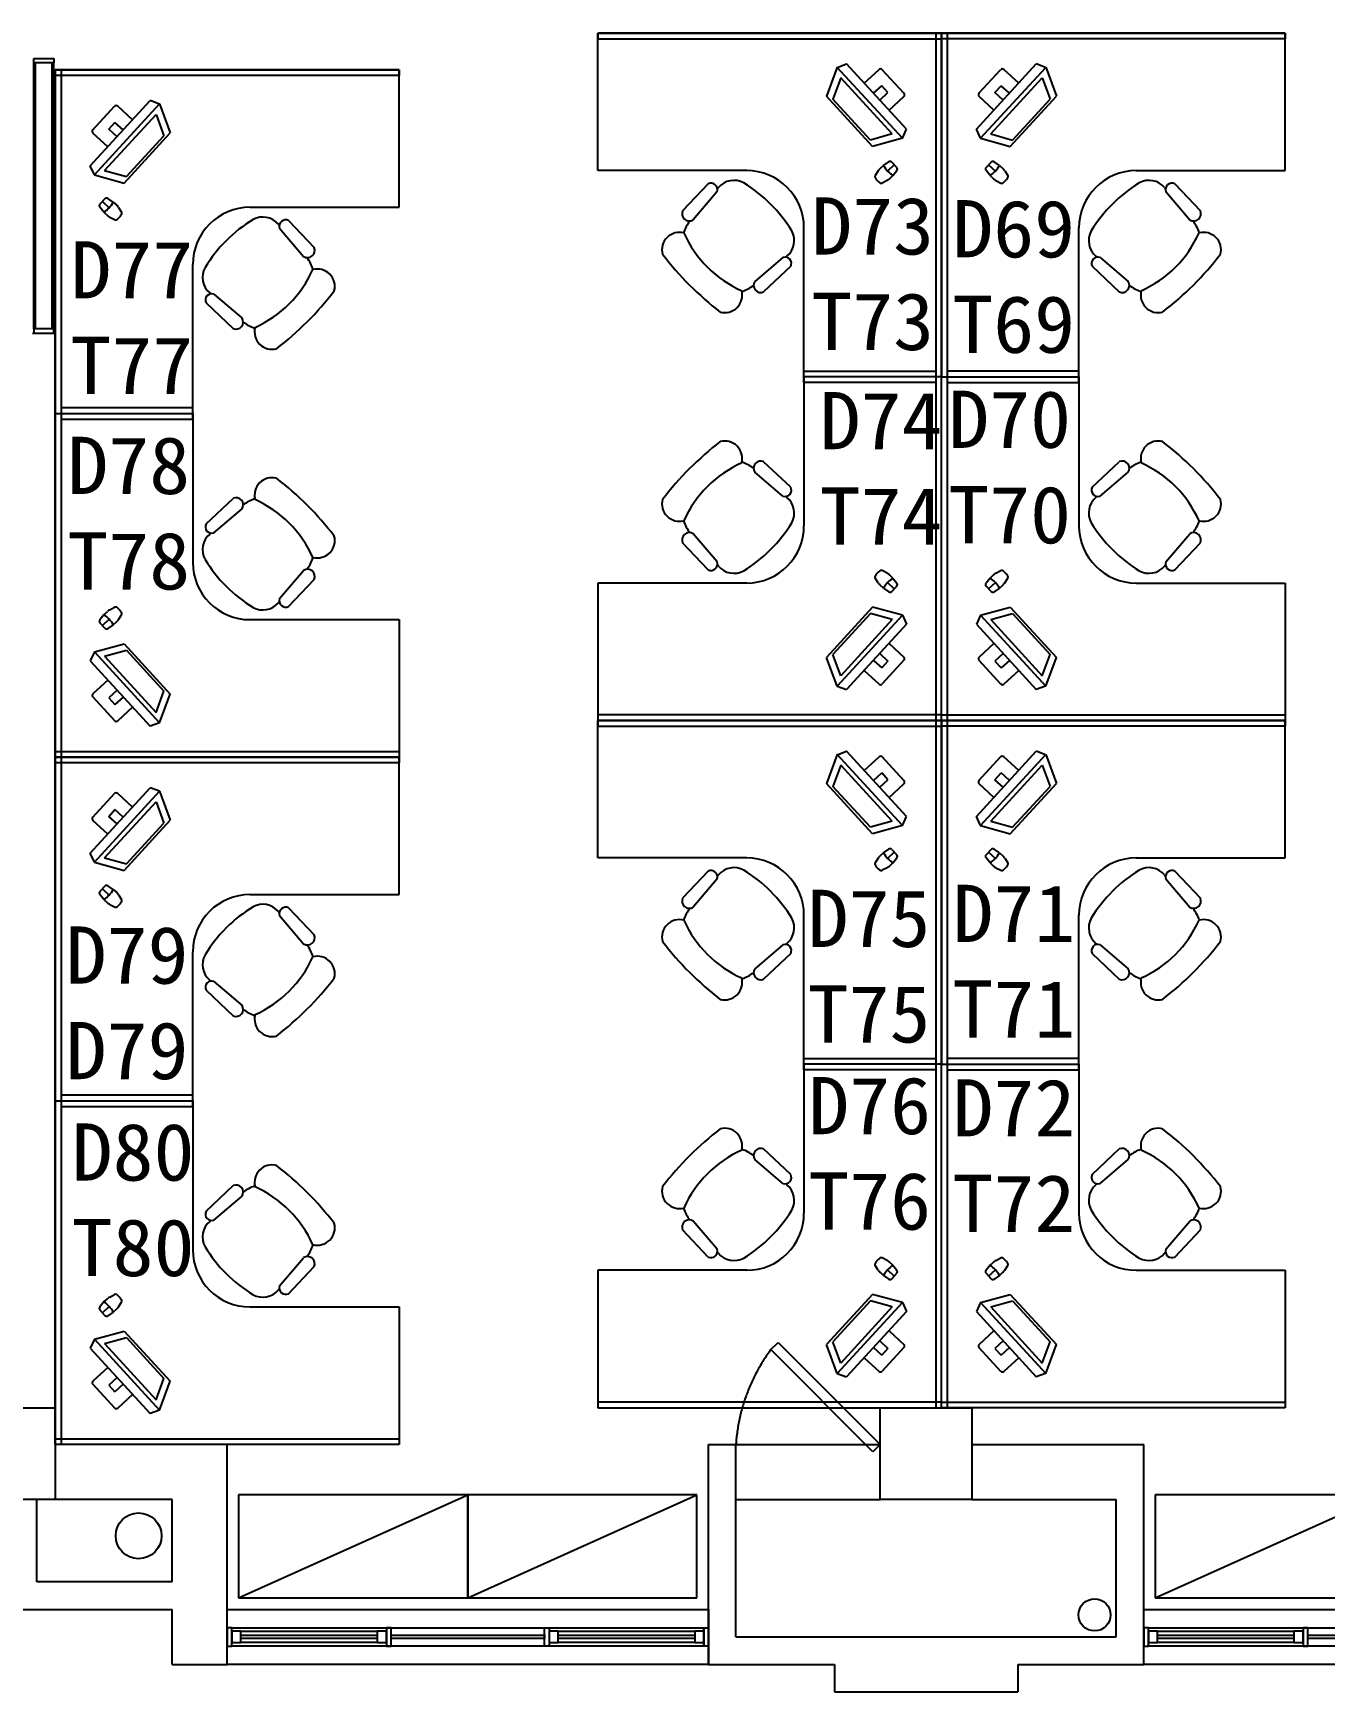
# Model space of a CAD drawing. Header units: millimetres. Extents: x 526420 to 928802, y 401925 to 509768.
# Drawn here: x 816124 to 821761, y 416884 to 424124 of the extents above; entities that cross this region are included whole.
import ezdxf

# ---------------------------------------------------------------- set-up
doc = ezdxf.new("R2010")
doc.units = ezdxf.units.MM
doc.header["$LTSCALE"] = 3000
doc.header["$MEASUREMENT"] = 0
doc.linetypes.add('DASHED2', pattern=[0.375, 0.25, -0.125])
doc.layers.get('0').update_dxf_attribs({"linetype": 'CONTINUOUS'})
for name, color, linetype in [('D-WALL', 7, 'CONTINUOUS'), ('D-WINDOW', 7, 'CONTINUOUS'), ('P-DOOR', 7, 'CONTINUOUS'), ('P-FURNI-I', 7, 'CONTINUOUS'), ('P-WALL', 7, 'CONTINUOUS'), ('窗台线', 7, 'CONTINUOUS')]:
    doc.layers.add(name, color=color, linetype=linetype)
doc.styles.get("Standard").update_dxf_attribs({"font": 'romans.shx', "width": 0.65, "bigfont": 'hzfs1.shx'})

msp = doc.modelspace()

# ---------------------------------------------------------------- linework, layer by layer
at = {"color": 0, "ltscale": 0.7}
for centre, radius in [((816584.4, 417564.6), 100), ((820756.1, 417219.4), 70)]:
    msp.add_circle(centre, radius, dxfattribs=at)
at = {"layer": 'D-WALL', "color": 0, "ltscale": 0.7}
for p, q in [((816121, 422813.7), (816221, 422813.7)), ((816221, 422813.7), (816221, 418123.7)), ((816971, 417963.7), (816221, 417963.7)), ((816971, 417003.7), (816971, 417963.7)), ((819071, 417963.7), (819191, 417963.7)), ((819071, 417003.7), (819071, 417963.7)), ((819191, 417123.7), (819191, 417963.7)), ((820221, 417963.7), (820971, 417963.7)), ((820971, 417003.7), (820971, 417963.7)), ((816141, 417363.7), (816141, 417723.7)), ((816731, 417723.7), (816221, 417723.7)), ((816731, 417363.7), (816731, 417723.7)), ((820221, 417723.7), (820851, 417723.7)), ((820851, 417123.7), (820851, 417723.7)), ((816731, 417363.7), (816141, 417363.7)), ((815421, 417243.7), (816731, 417243.7)), ((816731, 417003.7), (816731, 417243.7)), ((819191, 417123.7), (820851, 417123.7)), ((816731, 417003.7), (816971, 417003.7)), ((819071, 417003.7), (819621, 417003.7)), ((819621, 417003.7), (819621, 416883.7)), ((820421, 417003.7), (820421, 416883.7)), ((820421, 417003.7), (820971, 417003.7)), ((819621, 416883.7), (820421, 416883.7))]:
    msp.add_line(p, q, dxfattribs=at)
at = {"layer": 'D-WALL', "color": 0, "ltscale": 100}
for p, q in [((815821, 418123.7), (816221, 418123.7)), ((816221, 418123.7), (816221, 417723.7)), ((819821, 418123.7), (820221, 418123.7)), ((819821, 417723.7), (819821, 418123.7)), ((820221, 418123.7), (820221, 417723.7)), ((816221, 417723.7), (815821, 417723.7)), ((820221, 417723.7), (819821, 417723.7))]:
    msp.add_line(p, q, dxfattribs=at)
at = {"layer": 'D-WINDOW', "color": 0, "ltscale": 0.7}
for p, q in [((816991, 417163.7), (816971, 417163.7)), ((816971, 417163.7), (816971, 417083.7)), ((816991, 417163.7), (819051, 417163.7)), ((816991, 417083.7), (816991, 417163.7)), ((816991, 417083.7), (816991, 417163.7)), ((817031, 417148.7), (816991, 417148.7)), ((816991, 417148.7), (816991, 417098.7)), ((816991, 417098.7), (817031, 417098.7)), ((817031, 417148.7), (817626, 417148.7)), ((817031, 417098.7), (817031, 417148.7)), ((817031, 417098.7), (817031, 417148.7)), ((817031, 417131.2), (817626, 417131.2)), ((817031, 417116.2), (817031, 417131.2)), ((817626, 417116.2), (817031, 417116.2)), ((817626, 417098.7), (817031, 417098.7)), ((817666, 417148.7), (817626, 417148.7)), ((817626, 417148.7), (817626, 417098.7)), ((817626, 417148.7), (817626, 417098.7)), ((817626, 417131.2), (817626, 417116.2)), ((817626, 417098.7), (817666, 417098.7)), ((817686, 417163.7), (817666, 417163.7)), ((817666, 417163.7), (817666, 417083.7)), ((817666, 417098.7), (817666, 417148.7)), ((817686, 417083.7), (817686, 417163.7)), ((817686, 417131.2), (818356, 417131.2)), ((817686, 417116.2), (817686, 417131.2)), ((818356, 417116.2), (817686, 417116.2)), ((818356, 417083.7), (818356, 417163.7)), ((818356, 417163.7), (818376, 417163.7)), ((818356, 417131.2), (818356, 417116.2)), ((818376, 417163.7), (818376, 417083.7)), ((818416, 417148.7), (818376, 417148.7)), ((818376, 417148.7), (818376, 417098.7)), ((818376, 417098.7), (818416, 417098.7)), ((818416, 417148.7), (819011, 417148.7)), ((818416, 417098.7), (818416, 417148.7)), ((818416, 417098.7), (818416, 417148.7)), ((818416, 417131.2), (819011, 417131.2)), ((818416, 417116.2), (818416, 417131.2)), ((819011, 417116.2), (818416, 417116.2)), ((819011, 417098.7), (818416, 417098.7)), ((819051, 417148.7), (819011, 417148.7)), ((819011, 417148.7), (819011, 417098.7)), ((819011, 417148.7), (819011, 417098.7)), ((819011, 417131.2), (819011, 417116.2)), ((819011, 417098.7), (819051, 417098.7)), ((819051, 417163.7), (819051, 417083.7)), ((819051, 417083.7), (819051, 417163.7)), ((819051, 417163.7), (819071, 417163.7)), ((819051, 417098.7), (819051, 417148.7)), ((819071, 417163.7), (819071, 417083.7)), ((820991, 417163.7), (820971, 417163.7)), ((820971, 417163.7), (820971, 417083.7)), ((820991, 417163.7), (823051, 417163.7)), ((820991, 417083.7), (820991, 417163.7)), ((820991, 417083.7), (820991, 417163.7)), ((821031, 417148.7), (820991, 417148.7)), ((820991, 417148.7), (820991, 417098.7)), ((820991, 417098.7), (821031, 417098.7)), ((821031, 417148.7), (821626, 417148.7)), ((821031, 417098.7), (821031, 417148.7)), ((821031, 417098.7), (821031, 417148.7)), ((821031, 417131.2), (821626, 417131.2)), ((821031, 417116.2), (821031, 417131.2)), ((821626, 417116.2), (821031, 417116.2)), ((821626, 417098.7), (821031, 417098.7)), ((821666, 417148.7), (821626, 417148.7)), ((821626, 417148.7), (821626, 417098.7)), ((821626, 417148.7), (821626, 417098.7)), ((821626, 417131.2), (821626, 417116.2)), ((821626, 417098.7), (821666, 417098.7)), ((821686, 417163.7), (821666, 417163.7)), ((821666, 417163.7), (821666, 417083.7)), ((821666, 417098.7), (821666, 417148.7)), ((821686, 417083.7), (821686, 417163.7)), ((821686, 417131.2), (822356, 417131.2)), ((821686, 417116.2), (821686, 417131.2)), ((822356, 417116.2), (821686, 417116.2)), ((816971, 417083.7), (816991, 417083.7)), ((819051, 417083.7), (816991, 417083.7)), ((817666, 417083.7), (817686, 417083.7)), ((818376, 417083.7), (818356, 417083.7)), ((819071, 417083.7), (819051, 417083.7)), ((820971, 417083.7), (820991, 417083.7)), ((823051, 417083.7), (820991, 417083.7)), ((821666, 417083.7), (821686, 417083.7)), ((819071, 417003.7), (816971, 417003.7)), ((823071, 417003.7), (820971, 417003.7))]:
    msp.add_line(p, q, dxfattribs=at)
at = {"layer": 'P-DOOR', "color": 0, "linetype": 'DASHED2', "ltscale": 10}
for p, q in [((819343.7, 418377.4), (819375.5, 418409.2)), ((819375.5, 418409.2), (819821, 417963.7)), ((819789.1, 417931.9), (819343.7, 418377.4)), ((819191, 417963.7), (819821, 417963.7)), ((819821, 417963.7), (819789.1, 417931.9)), ((819191, 417723.7), (819821, 417723.7))]:
    msp.add_line(p, q, dxfattribs=at)
msp.add_arc((819970.7, 417910.9), 781.5, 143.35196, 176.12448, dxfattribs=at)
at = {"layer": 'P-FURNI-I', "color": 0}
for p, q in [((818588, 424123.7), (818588, 424098.7)), ((820088, 424123.7), (818588, 424123.7)), ((818588, 423523.7), (818588, 424123.7)), ((818588, 424123.7), (820088, 424123.7)), ((820088, 424123.7), (820063, 424123.7)), ((820063, 424123.7), (820063, 421123.7)), ((820088, 424098.7), (820088, 424123.7)), ((820088, 424123.7), (821588, 424123.7)), ((820088, 421123.7), (820088, 424123.7)), ((820088, 424123.7), (820113, 424123.7)), ((820088, 424123.7), (820088, 422623.7)), ((821588, 424123.7), (820088, 424123.7)), ((820088, 424123.7), (820088, 424123.7)), ((820088, 424098.7), (820088, 424123.7)), ((820088, 421123.7), (820088, 424123.7)), ((820088, 424123.7), (820088, 422623.7)), ((820088, 424123.7), (820088, 424123.7)), ((820113, 424123.7), (820113, 421123.7)), ((821588, 424123.7), (821588, 424098.7)), ((821588, 423523.7), (821588, 424123.7)), ((818588, 424098.7), (820088, 424098.7)), ((821588, 424098.7), (820088, 424098.7)), ((819633.2, 423974.7), (819586.3, 423848.3)), ((819917.4, 423664.9), (819633.2, 423974.6)), ((819633.5, 423974.4), (819674.1, 423989.2)), ((819935.8, 423704.1), (819674.1, 423989.2)), ((820240.2, 423704.1), (820501.8, 423989.2)), ((820258.5, 423664.9), (820542.7, 423974.6)), ((820542.4, 423974.4), (820501.8, 423989.2)), ((820542.7, 423974.7), (820589.6, 423848.3)), ((816221, 423938.7), (816221, 423963.7)), ((816221, 423963.7), (817721, 423963.7)), ((816221, 420963.7), (816221, 423963.7)), ((816221, 423963.7), (816246, 423963.7)), ((816221, 423963.7), (816221, 422463.7)), ((817721, 423963.7), (816221, 423963.7)), ((816221, 423963.7), (816221, 423963.7)), ((817721, 423938.7), (816221, 423938.7)), ((816246, 423963.7), (816246, 420963.7)), ((817721, 423963.7), (817721, 423938.7)), ((817721, 423363.7), (817721, 423963.7)), ((819648.2, 423928.8), (819613.7, 423836.1)), ((819873, 423683.7), (819648.2, 423928.8)), ((820302.9, 423683.7), (820527.7, 423928.8)), ((820527.7, 423928.8), (820562.2, 423836.1)), ((819787.5, 423629), (819586.3, 423848.3)), ((819777.7, 423657.4), (819613.7, 423836.1)), ((820388.4, 423629), (820589.6, 423848.3)), ((820398.2, 423657.4), (820562.2, 423836.1)), ((816373.2, 423544.1), (816634.8, 423829.2)), ((816391.5, 423504.9), (816675.7, 423814.6)), ((816435.9, 423523.7), (816660.7, 423768.8)), ((816675.4, 423814.4), (816634.8, 423829.2)), ((816660.7, 423768.8), (816695.2, 423676.1)), ((816675.7, 423814.7), (816722.6, 423688.3)), ((816521.4, 423469), (816722.6, 423688.3)), ((819917.4, 423664.9), (819935.8, 423704.1)), ((820258.5, 423664.9), (820240.2, 423704.1)), ((816531.2, 423497.4), (816695.2, 423676.1)), ((819873, 423683.7), (819777.7, 423657.4)), ((819917.4, 423664.9), (819787.5, 423629)), ((820258.5, 423664.9), (820388.4, 423629)), ((820302.9, 423683.7), (820398.2, 423657.4)), ((816391.5, 423504.9), (816373.2, 423544.1)), ((816391.5, 423504.9), (816521.4, 423469)), ((816435.9, 423523.7), (816531.2, 423497.4)), ((819238, 423523.7), (818588, 423523.7)), ((820938, 423523.7), (821588, 423523.7)), ((819070.3, 423465.9), (818958.3, 423347.8)), ((819108.9, 423431.9), (819004.4, 423308.6)), ((819114.4, 423449.6), (819110.2, 423444.7)), ((821061.6, 423449.6), (821065.7, 423444.7)), ((821067, 423431.9), (821171.5, 423308.6)), ((821105.7, 423465.9), (821217.6, 423347.8)), ((817071, 423363.7), (817721, 423363.7)), ((817194.6, 423289.6), (817198.7, 423284.7)), ((817200, 423271.9), (817304.5, 423148.6)), ((817238.7, 423305.9), (817350.6, 423187.8)), ((819488, 422623.7), (819488, 423273.7)), ((820688, 422623.7), (820688, 423273.7)), ((816821, 422463.7), (816821, 423113.7)), ((819396.1, 423144.7), (819272.9, 423040.1)), ((819430.1, 423106), (819312, 422994.1)), ((819413.8, 423150.1), (819408.9, 423146)), ((819413.8, 423150.1), (819409.1, 423145.9)), ((820745.8, 423106), (820863.9, 422994.1)), ((820762.1, 423150.1), (820766.9, 423145.9)), ((820762.1, 423150.1), (820767, 423146)), ((820779.8, 423144.7), (820903, 423040.1)), ((816895.1, 422990.1), (816899.9, 422985.9)), ((816895.1, 422990.1), (816900, 422986)), ((816912.8, 422984.7), (817036, 422880.1)), ((816878.8, 422946), (816996.9, 422834.1)), ((819488, 422598.7), (819488, 422648.7)), ((819488, 422648.7), (820063, 422648.7)), ((820088, 422623.7), (819488, 422623.7)), ((820088, 422623.7), (819488, 422623.7)), ((819488, 422623.7), (819488, 421973.7)), ((820063, 422648.7), (820063, 422598.7)), ((820088, 422623.7), (820688, 422623.7)), ((820088, 421123.7), (820088, 422623.7)), ((820088, 422623.7), (820688, 422623.7)), ((820088, 421123.7), (820088, 422623.7)), ((820688, 422648.7), (820113, 422648.7)), ((820113, 422648.7), (820113, 422598.7)), ((820688, 422598.7), (820688, 422648.7)), ((820688, 422623.7), (820688, 421973.7)), ((820063, 422598.7), (819488, 422598.7)), ((820113, 422598.7), (820688, 422598.7)), ((816221, 422463.7), (816821, 422463.7)), ((816221, 420963.7), (816221, 422463.7)), ((816221, 422463.7), (816821, 422463.7)), ((816821, 422488.7), (816246, 422488.7)), ((816246, 422488.7), (816246, 422438.7)), ((816821, 422438.7), (816821, 422488.7)), ((816821, 422463.7), (816821, 421813.7)), ((816246, 422438.7), (816821, 422438.7)), ((819430.1, 422141.4), (819312, 422253.3)), ((820745.8, 422141.4), (820863.9, 422253.3)), ((819396.1, 422102.7), (819272.9, 422207.3)), ((820779.8, 422102.7), (820903, 422207.3)), ((816878.8, 421981.4), (816996.9, 422093.3)), ((819413.8, 422097.3), (819408.9, 422101.5)), ((819413.8, 422097.3), (819409.1, 422101.5)), ((820762.1, 422097.3), (820766.9, 422101.5)), ((820762.1, 422097.3), (820767, 422101.5)), ((816912.8, 421942.7), (817036, 422047.3)), ((816895.1, 421937.3), (816899.9, 421941.5)), ((816895.1, 421937.3), (816900, 421941.5)), ((819070.3, 421781.5), (818958.3, 421899.7)), ((819108.9, 421815.6), (819004.4, 421938.8)), ((821067, 421815.6), (821171.5, 421938.8)), ((821105.7, 421781.5), (821217.6, 421899.7)), ((819114.4, 421797.9), (819110.2, 421802.7)), ((821061.6, 421797.9), (821065.7, 421802.7)), ((817200, 421655.6), (817304.5, 421778.8)), ((817238.7, 421621.5), (817350.6, 421739.7)), ((819238, 421723.7), (818588, 421723.7)), ((818588, 421723.7), (818588, 421123.7)), ((820938, 421723.7), (821588, 421723.7)), ((821588, 421723.7), (821588, 421123.7)), ((817194.6, 421637.9), (817198.7, 421642.7)), ((819787.5, 421618.5), (819586.3, 421399.1)), ((819777.7, 421590), (819613.7, 421411.3)), ((819873, 421563.7), (819777.7, 421590)), ((819917.4, 421582.6), (819787.5, 421618.5)), ((820258.5, 421582.6), (820388.4, 421618.5)), ((820302.9, 421563.7), (820398.2, 421590)), ((820388.4, 421618.5), (820589.6, 421399.1)), ((820398.2, 421590), (820562.2, 421411.3)), ((817071, 421563.7), (817721, 421563.7)), ((817721, 421563.7), (817721, 420963.7)), ((819917.4, 421582.6), (819633.2, 421272.8)), ((819873, 421563.7), (819648.2, 421318.7)), ((819935.8, 421543.4), (819674.1, 421258.2)), ((819917.4, 421582.6), (819935.8, 421543.4)), ((820258.5, 421582.6), (820240.2, 421543.4)), ((820240.2, 421543.4), (820501.8, 421258.2)), ((820258.5, 421582.6), (820542.7, 421272.8)), ((820302.9, 421563.7), (820527.7, 421318.7)), ((816391.5, 421422.6), (816521.4, 421458.5)), ((816521.4, 421458.5), (816722.6, 421239.1)), ((816391.5, 421422.6), (816373.2, 421383.4)), ((816373.2, 421383.4), (816634.8, 421098.2)), ((816391.5, 421422.6), (816675.7, 421112.8)), ((816435.9, 421403.7), (816531.2, 421430)), ((816435.9, 421403.7), (816660.7, 421158.7)), ((816531.2, 421430), (816695.2, 421251.3)), ((819633.2, 421272.7), (819586.3, 421399.1)), ((819648.2, 421318.7), (819613.7, 421411.3)), ((820527.7, 421318.7), (820562.2, 421411.3)), ((820542.7, 421272.7), (820589.6, 421399.1)), ((816660.7, 421158.7), (816695.2, 421251.3)), ((816675.7, 421112.7), (816722.6, 421239.1)), ((819633.5, 421273.1), (819674.1, 421258.2)), ((820542.4, 421273.1), (820501.8, 421258.2)), ((816675.4, 421113.1), (816634.8, 421098.2)), ((818588, 421148.7), (818588, 421123.7)), ((820088, 421148.7), (818588, 421148.7)), ((818588, 421123.7), (820088, 421123.7)), ((818588, 421123.7), (820088, 421123.7)), ((818588, 421123.7), (818588, 421098.7)), ((820088, 421123.7), (818588, 421123.7)), ((818588, 420523.7), (818588, 421123.7)), ((818588, 421123.7), (820088, 421123.7)), ((818588, 421098.7), (820088, 421098.7)), ((820063, 421123.7), (820088, 421123.7)), ((820088, 421123.7), (820063, 421123.7)), ((820063, 421123.7), (820063, 418123.7)), ((820088, 421123.7), (820088, 421148.7)), ((820088, 421148.7), (821588, 421148.7)), ((820088, 421123.7), (820088, 421148.7)), ((821588, 421123.7), (820088, 421123.7)), ((820113, 421123.7), (820088, 421123.7)), ((821588, 421123.7), (820088, 421123.7)), ((820088, 421123.7), (820088, 421123.7)), ((820088, 421098.7), (820088, 421123.7)), ((820088, 421123.7), (821588, 421123.7)), ((820088, 418123.7), (820088, 421123.7)), ((820088, 421123.7), (820113, 421123.7)), ((820088, 421123.7), (820088, 419623.7)), ((821588, 421123.7), (820088, 421123.7)), ((820088, 421123.7), (820088, 421123.7)), ((820088, 421123.7), (820088, 421123.7)), ((820088, 421098.7), (820088, 421123.7)), ((820088, 418123.7), (820088, 421123.7)), ((820088, 421123.7), (820088, 419623.7)), ((820088, 421123.7), (820088, 421123.7)), ((821588, 421098.7), (820088, 421098.7)), ((820113, 421123.7), (820113, 418123.7)), ((821588, 421148.7), (821588, 421123.7)), ((821588, 421123.7), (821588, 421098.7)), ((821588, 420523.7), (821588, 421123.7)), ((816221, 420963.7), (816221, 420988.7)), ((816221, 420988.7), (817721, 420988.7)), ((817721, 420963.7), (816221, 420963.7)), ((816246, 420963.7), (816221, 420963.7)), ((817721, 420963.7), (816221, 420963.7)), ((816221, 420963.7), (816221, 420963.7)), ((816221, 420938.7), (816221, 420963.7)), ((816221, 420963.7), (817721, 420963.7)), ((816221, 417963.7), (816221, 420963.7)), ((816221, 420963.7), (816246, 420963.7)), ((816221, 420963.7), (816221, 419463.7)), ((817721, 420963.7), (816221, 420963.7)), ((816221, 420963.7), (816221, 420963.7)), ((817721, 420938.7), (816221, 420938.7)), ((816246, 420963.7), (816246, 417963.7)), ((817721, 420988.7), (817721, 420963.7)), ((817721, 420963.7), (817721, 420938.7)), ((817721, 420363.7), (817721, 420963.7)), ((819633.2, 420974.7), (819586.3, 420848.3)), ((819917.4, 420664.9), (819633.2, 420974.6)), ((819633.5, 420974.4), (819674.1, 420989.2)), ((819935.8, 420704.1), (819674.1, 420989.2)), ((820240.2, 420704.1), (820501.8, 420989.2)), ((820258.5, 420664.9), (820542.7, 420974.6)), ((820542.4, 420974.4), (820501.8, 420989.2)), ((820542.7, 420974.7), (820589.6, 420848.3)), ((819648.2, 420928.8), (819613.7, 420836.1)), ((819873, 420683.7), (819648.2, 420928.8)), ((820302.9, 420683.7), (820527.7, 420928.8)), ((820527.7, 420928.8), (820562.2, 420836.1)), ((816373.2, 420544.1), (816634.8, 420829.2)), ((816391.5, 420504.9), (816675.7, 420814.6)), ((816675.4, 420814.4), (816634.8, 420829.2)), ((816675.7, 420814.7), (816722.6, 420688.3)), ((819787.5, 420629), (819586.3, 420848.3)), ((819777.7, 420657.4), (819613.7, 420836.1)), ((820388.4, 420629), (820589.6, 420848.3)), ((820398.2, 420657.4), (820562.2, 420836.1)), ((816435.9, 420523.7), (816660.7, 420768.8)), ((816660.7, 420768.8), (816695.2, 420676.1)), ((816521.4, 420469), (816722.6, 420688.3)), ((816531.2, 420497.4), (816695.2, 420676.1)), ((819873, 420683.7), (819777.7, 420657.4)), ((819917.4, 420664.9), (819787.5, 420629)), ((819917.4, 420664.9), (819935.8, 420704.1)), ((820258.5, 420664.9), (820240.2, 420704.1)), ((820258.5, 420664.9), (820388.4, 420629)), ((820302.9, 420683.7), (820398.2, 420657.4)), ((816391.5, 420504.9), (816373.2, 420544.1)), ((816391.5, 420504.9), (816521.4, 420469)), ((816435.9, 420523.7), (816531.2, 420497.4)), ((819238, 420523.7), (818588, 420523.7)), ((820938, 420523.7), (821588, 420523.7)), ((819070.3, 420465.9), (818958.3, 420347.8)), ((819108.9, 420431.9), (819004.4, 420308.6)), ((819114.4, 420449.6), (819110.2, 420444.7)), ((821061.6, 420449.6), (821065.7, 420444.7)), ((821067, 420431.9), (821171.5, 420308.6)), ((821105.7, 420465.9), (821217.6, 420347.8)), ((817071, 420363.7), (817721, 420363.7)), ((817194.6, 420289.6), (817198.7, 420284.7)), ((817238.7, 420305.9), (817350.6, 420187.8)), ((817200, 420271.9), (817304.5, 420148.6)), ((819488, 419623.7), (819488, 420273.7)), ((820688, 419623.7), (820688, 420273.7)), ((819396.1, 420144.7), (819272.9, 420040.1)), ((819413.8, 420150.1), (819408.9, 420146)), ((819413.8, 420150.1), (819409.1, 420145.9)), ((820762.1, 420150.1), (820766.9, 420145.9)), ((820762.1, 420150.1), (820767, 420146)), ((820779.8, 420144.7), (820903, 420040.1)), ((816821, 419463.7), (816821, 420113.7)), ((819430.1, 420106), (819312, 419994.1)), ((820745.8, 420106), (820863.9, 419994.1)), ((816878.8, 419946), (816996.9, 419834.1)), ((816895.1, 419990.1), (816899.9, 419985.9)), ((816895.1, 419990.1), (816900, 419986)), ((816912.8, 419984.7), (817036, 419880.1)), ((819488, 419598.7), (819488, 419648.7)), ((819488, 419648.7), (820063, 419648.7)), ((820063, 419648.7), (820063, 419598.7)), ((820688, 419648.7), (820113, 419648.7)), ((820113, 419648.7), (820113, 419598.7)), ((820688, 419598.7), (820688, 419648.7)), ((820088, 419623.7), (819488, 419623.7)), ((820088, 419623.7), (819488, 419623.7)), ((819488, 419623.7), (819488, 418973.7)), ((820063, 419598.7), (819488, 419598.7)), ((820088, 419623.7), (820688, 419623.7)), ((820088, 418123.7), (820088, 419623.7)), ((820088, 419623.7), (820688, 419623.7)), ((820088, 418123.7), (820088, 419623.7)), ((820113, 419598.7), (820688, 419598.7)), ((820688, 419623.7), (820688, 418973.7)), ((816821, 419488.7), (816246, 419488.7)), ((816246, 419488.7), (816246, 419438.7)), ((816821, 419438.7), (816821, 419488.7)), ((816221, 419463.7), (816821, 419463.7)), ((816221, 417963.7), (816221, 419463.7)), ((816221, 419463.7), (816821, 419463.7)), ((816246, 419438.7), (816821, 419438.7)), ((816821, 419463.7), (816821, 418813.7)), ((819396.1, 419102.7), (819272.9, 419207.3)), ((819430.1, 419141.4), (819312, 419253.3)), ((820745.8, 419141.4), (820863.9, 419253.3)), ((820779.8, 419102.7), (820903, 419207.3)), ((816878.8, 418981.4), (816996.9, 419093.3)), ((819413.8, 419097.3), (819408.9, 419101.5)), ((819413.8, 419097.3), (819409.1, 419101.5)), ((820762.1, 419097.3), (820766.9, 419101.5)), ((820762.1, 419097.3), (820767, 419101.5)), ((816912.8, 418942.7), (817036, 419047.3)), ((816895.1, 418937.3), (816899.9, 418941.5)), ((816895.1, 418937.3), (816900, 418941.5)), ((819108.9, 418815.6), (819004.4, 418938.8)), ((821067, 418815.6), (821171.5, 418938.8)), ((819070.3, 418781.5), (818958.3, 418899.7)), ((821105.7, 418781.5), (821217.6, 418899.7)), ((817200, 418655.6), (817304.5, 418778.8)), ((819114.4, 418797.9), (819110.2, 418802.7)), ((821061.6, 418797.9), (821065.7, 418802.7)), ((817238.7, 418621.5), (817350.6, 418739.7)), ((819238, 418723.7), (818588, 418723.7)), ((818588, 418723.7), (818588, 418123.7)), ((820938, 418723.7), (821588, 418723.7)), ((821588, 418723.7), (821588, 418123.7)), ((817194.6, 418637.9), (817198.7, 418642.7)), ((819787.5, 418618.5), (819586.3, 418399.1)), ((819917.4, 418582.6), (819787.5, 418618.5)), ((820258.5, 418582.6), (820388.4, 418618.5)), ((820388.4, 418618.5), (820589.6, 418399.1)), ((817071, 418563.7), (817721, 418563.7)), ((817721, 418563.7), (817721, 417963.7)), ((819777.7, 418590), (819613.7, 418411.3)), ((819917.4, 418582.6), (819633.2, 418272.8)), ((819873, 418563.7), (819648.2, 418318.7)), ((819873, 418563.7), (819777.7, 418590)), ((819917.4, 418582.6), (819935.8, 418543.4)), ((820258.5, 418582.6), (820240.2, 418543.4)), ((820258.5, 418582.6), (820542.7, 418272.8)), ((820302.9, 418563.7), (820398.2, 418590)), ((820302.9, 418563.7), (820527.7, 418318.7)), ((820398.2, 418590), (820562.2, 418411.3)), ((819935.8, 418543.4), (819674.1, 418258.2)), ((820240.2, 418543.4), (820501.8, 418258.2)), ((816391.5, 418422.6), (816373.2, 418383.4)), ((816391.5, 418422.6), (816521.4, 418458.5)), ((816391.5, 418422.6), (816675.7, 418112.8)), ((816435.9, 418403.7), (816531.2, 418430)), ((816435.9, 418403.7), (816660.7, 418158.7)), ((816521.4, 418458.5), (816722.6, 418239.1)), ((816531.2, 418430), (816695.2, 418251.3)), ((819648.2, 418318.7), (819613.7, 418411.3)), ((820527.7, 418318.7), (820562.2, 418411.3)), ((816373.2, 418383.4), (816634.8, 418098.2)), ((819633.2, 418272.7), (819586.3, 418399.1)), ((820542.7, 418272.7), (820589.6, 418399.1)), ((819633.5, 418273.1), (819674.1, 418258.2)), ((820542.4, 418273.1), (820501.8, 418258.2)), ((816660.7, 418158.7), (816695.2, 418251.3)), ((816675.7, 418112.7), (816722.6, 418239.1)), ((816675.4, 418113.1), (816634.8, 418098.2)), ((818588, 418148.7), (818588, 418123.7)), ((820088, 418148.7), (818588, 418148.7)), ((818588, 418123.7), (820088, 418123.7)), ((818588, 418123.7), (820088, 418123.7)), ((820063, 418123.7), (820088, 418123.7)), ((820088, 418123.7), (820088, 418148.7)), ((820088, 418148.7), (821588, 418148.7)), ((820088, 418123.7), (820088, 418148.7)), ((821588, 418123.7), (820088, 418123.7)), ((820113, 418123.7), (820088, 418123.7)), ((821588, 418123.7), (820088, 418123.7)), ((820088, 418123.7), (820088, 418123.7)), ((820088, 418123.7), (820088, 418123.7)), ((821588, 418148.7), (821588, 418123.7)), ((816221, 417963.7), (816221, 417988.7)), ((816221, 417988.7), (817721, 417988.7)), ((817721, 417988.7), (817721, 417963.7)), ((817721, 417963.7), (816221, 417963.7)), ((816246, 417963.7), (816221, 417963.7)), ((817721, 417963.7), (816221, 417963.7)), ((816221, 417963.7), (816221, 417963.7))]:
    msp.add_line(p, q, dxfattribs=at)
at = {"layer": 'P-FURNI-I', "color": 0, "linetype": 'ByBlock'}
for p, q in [((819750.9, 423905.6), (819815.6, 423965)), ((819924.4, 423861.2), (819829.7, 423964.4)), ((820251.5, 423861.2), (820346.2, 423964.4)), ((820425.1, 423905.6), (820360.3, 423965)), ((819791.4, 423861.4), (819827.5, 423894.5)), ((819818.5, 423831.9), (819854.5, 423865)), ((819854.5, 423865), (819827.5, 423894.5)), ((819859, 423787.7), (819923.8, 423847.1)), ((820316.9, 423787.7), (820252.2, 423847.1)), ((820321.4, 423865), (820348.4, 423894.5)), ((820357.5, 423831.9), (820321.4, 423865)), ((820384.5, 423861.4), (820348.4, 423894.5)), ((816384.5, 423701.2), (816479.2, 423804.4)), ((816558.1, 423745.6), (816493.3, 423805)), ((816449.9, 423627.7), (816385.2, 423687.1)), ((816454.4, 423705), (816481.4, 423734.5)), ((816490.5, 423671.9), (816454.4, 423705)), ((816517.5, 423701.4), (816481.4, 423734.5)), ((819835, 423546.2), (819820.1, 423532.5)), ((819835, 423546.2), (819858.3, 423562.1)), ((819882.2, 423548.8), (819852.8, 423521.7)), ((819871.3, 423560.7), (819893.1, 423536.9)), ((820304.6, 423560.7), (820282.8, 423536.9)), ((820293.7, 423548.8), (820323.1, 423521.7)), ((820340.9, 423546.2), (820317.6, 423562.1)), ((820340.9, 423546.2), (820355.9, 423532.5)), ((819812, 423522.9), (819798.9, 423502.9)), ((819850.4, 423481), (819829.3, 423469.7)), ((819875.6, 423502), (819860.6, 423488.2)), ((819875.6, 423502), (819893.5, 423523.8)), ((820300.3, 423502), (820282.4, 423523.8)), ((820300.3, 423502), (820315.3, 423488.2)), ((820325.5, 423481), (820346.6, 423469.7)), ((820363.9, 423522.9), (820377, 423502.9)), ((816437.6, 423400.7), (816415.8, 423376.9)), ((816473.9, 423386.2), (816450.6, 423402.1)), ((816433.3, 423342), (816415.4, 423363.8)), ((816426.7, 423388.8), (816456.1, 423361.7)), ((816433.3, 423342), (816448.3, 423328.2)), ((816473.9, 423386.2), (816488.9, 423372.5)), ((816496.9, 423362.9), (816510, 423342.9)), ((816458.5, 423321), (816479.6, 423309.7)), ((819812, 421724.5), (819798.9, 421744.6)), ((819850.4, 421766.4), (819829.3, 421777.7)), ((819875.6, 421745.5), (819860.6, 421759.2)), ((819875.6, 421745.5), (819893.5, 421723.6)), ((820300.3, 421745.5), (820282.4, 421723.6)), ((820300.3, 421745.5), (820315.3, 421759.2)), ((820325.5, 421766.4), (820346.6, 421777.7)), ((820363.9, 421724.5), (820377, 421744.6)), ((819835, 421701.3), (819820.1, 421715)), ((819835, 421701.3), (819858.3, 421685.3)), ((819882.2, 421698.7), (819852.8, 421725.7)), ((819871.3, 421686.8), (819893.1, 421710.5)), ((820304.6, 421686.8), (820282.8, 421710.5)), ((820293.7, 421698.7), (820323.1, 421725.7)), ((820340.9, 421701.3), (820317.6, 421685.3)), ((820340.9, 421701.3), (820355.9, 421715)), ((816433.3, 421585.5), (816415.4, 421563.6)), ((816433.3, 421585.5), (816448.3, 421599.2)), ((816458.5, 421606.4), (816479.6, 421617.7)), ((816437.6, 421526.8), (816415.8, 421550.5)), ((816426.7, 421538.7), (816456.1, 421565.7)), ((816473.9, 421541.3), (816450.6, 421525.3)), ((816473.9, 421541.3), (816488.9, 421555)), ((816496.9, 421564.5), (816510, 421584.6)), ((819859, 421459.7), (819923.8, 421400.3)), ((820316.9, 421459.7), (820252.2, 421400.3)), ((819791.4, 421386), (819827.5, 421353)), ((819818.5, 421415.5), (819854.5, 421382.4)), ((819854.5, 421382.4), (819827.5, 421353)), ((819924.4, 421386.2), (819829.7, 421283)), ((820251.5, 421386.2), (820346.2, 421283)), ((820357.5, 421415.5), (820321.4, 421382.4)), ((820321.4, 421382.4), (820348.4, 421353)), ((820384.5, 421386), (820348.4, 421353)), ((816449.9, 421299.7), (816385.2, 421240.3)), ((819750.9, 421341.8), (819815.6, 421282.4)), ((820425.1, 421341.8), (820360.3, 421282.4)), ((816384.5, 421226.2), (816479.2, 421123)), ((816490.5, 421255.5), (816454.4, 421222.4)), ((816517.5, 421226), (816481.4, 421193)), ((816454.4, 421222.4), (816481.4, 421193)), ((816558.1, 421181.8), (816493.3, 421122.4)), ((819750.9, 420905.6), (819815.6, 420965)), ((819924.4, 420861.2), (819829.7, 420964.4)), ((820251.5, 420861.2), (820346.2, 420964.4)), ((820425.1, 420905.6), (820360.3, 420965)), ((819791.4, 420861.4), (819827.5, 420894.5)), ((819818.5, 420831.9), (819854.5, 420865)), ((819854.5, 420865), (819827.5, 420894.5)), ((820321.4, 420865), (820348.4, 420894.5)), ((820357.5, 420831.9), (820321.4, 420865)), ((820384.5, 420861.4), (820348.4, 420894.5)), ((816384.5, 420701.2), (816479.2, 420804.4)), ((816558.1, 420745.6), (816493.3, 420805)), ((819859, 420787.7), (819923.8, 420847.1)), ((820316.9, 420787.7), (820252.2, 420847.1)), ((816454.4, 420705), (816481.4, 420734.5)), ((816517.5, 420701.4), (816481.4, 420734.5)), ((816449.9, 420627.7), (816385.2, 420687.1)), ((816490.5, 420671.9), (816454.4, 420705)), ((819812, 420522.9), (819798.9, 420502.9)), ((819835, 420546.2), (819820.1, 420532.5)), ((819835, 420546.2), (819858.3, 420562.1)), ((819882.2, 420548.8), (819852.8, 420521.7)), ((819875.6, 420502), (819860.6, 420488.2)), ((819871.3, 420560.7), (819893.1, 420536.9)), ((819875.6, 420502), (819893.5, 420523.8)), ((820300.3, 420502), (820282.4, 420523.8)), ((820304.6, 420560.7), (820282.8, 420536.9)), ((820293.7, 420548.8), (820323.1, 420521.7)), ((820300.3, 420502), (820315.3, 420488.2)), ((820340.9, 420546.2), (820317.6, 420562.1)), ((820340.9, 420546.2), (820355.9, 420532.5)), ((820363.9, 420522.9), (820377, 420502.9)), ((819850.4, 420481), (819829.3, 420469.7)), ((820325.5, 420481), (820346.6, 420469.7)), ((816433.3, 420342), (816415.4, 420363.8)), ((816437.6, 420400.7), (816415.8, 420376.9)), ((816426.7, 420388.8), (816456.1, 420361.7)), ((816473.9, 420386.2), (816450.6, 420402.1)), ((816473.9, 420386.2), (816488.9, 420372.5)), ((816496.9, 420362.9), (816510, 420342.9)), ((816433.3, 420342), (816448.3, 420328.2)), ((816458.5, 420321), (816479.6, 420309.7)), ((819850.4, 418766.4), (819829.3, 418777.7)), ((820325.5, 418766.4), (820346.6, 418777.7)), ((819812, 418724.5), (819798.9, 418744.6)), ((819835, 418701.3), (819820.1, 418715)), ((819835, 418701.3), (819858.3, 418685.3)), ((819882.2, 418698.7), (819852.8, 418725.7)), ((819875.6, 418745.5), (819860.6, 418759.2)), ((819871.3, 418686.8), (819893.1, 418710.5)), ((819875.6, 418745.5), (819893.5, 418723.6)), ((820300.3, 418745.5), (820282.4, 418723.6)), ((820304.6, 418686.8), (820282.8, 418710.5)), ((820293.7, 418698.7), (820323.1, 418725.7)), ((820300.3, 418745.5), (820315.3, 418759.2)), ((820340.9, 418701.3), (820317.6, 418685.3)), ((820340.9, 418701.3), (820355.9, 418715)), ((820363.9, 418724.5), (820377, 418744.6)), ((816458.5, 418606.4), (816479.6, 418617.7)), ((816433.3, 418585.5), (816415.4, 418563.6)), ((816437.6, 418526.8), (816415.8, 418550.5)), ((816426.7, 418538.7), (816456.1, 418565.7)), ((816433.3, 418585.5), (816448.3, 418599.2)), ((816473.9, 418541.3), (816488.9, 418555)), ((816496.9, 418564.5), (816510, 418584.6)), ((816473.9, 418541.3), (816450.6, 418525.3)), ((819818.5, 418415.5), (819854.5, 418382.4)), ((819859, 418459.7), (819923.8, 418400.3)), ((820316.9, 418459.7), (820252.2, 418400.3)), ((820357.5, 418415.5), (820321.4, 418382.4)), ((819750.9, 418341.8), (819815.6, 418282.4)), ((819791.4, 418386), (819827.5, 418353)), ((819854.5, 418382.4), (819827.5, 418353)), ((819924.4, 418386.2), (819829.7, 418283)), ((820251.5, 418386.2), (820346.2, 418283)), ((820321.4, 418382.4), (820348.4, 418353)), ((820384.5, 418386), (820348.4, 418353)), ((820425.1, 418341.8), (820360.3, 418282.4)), ((816449.9, 418299.7), (816385.2, 418240.3)), ((816490.5, 418255.5), (816454.4, 418222.4)), ((816384.5, 418226.2), (816479.2, 418123)), ((816454.4, 418222.4), (816481.4, 418193)), ((816517.5, 418226), (816481.4, 418193)), ((816558.1, 418181.8), (816493.3, 418122.4))]:
    msp.add_line(p, q, dxfattribs=at)
at = {"layer": 'P-FURNI-I', "color": 0, "ltscale": 100}
for p, q in [((817021, 417293.7), (818021, 417743.7)), ((817021, 417293.7), (818021, 417743.7)), ((818021, 417743.7), (817021, 417743.7)), ((817021, 417743.7), (817021, 417293.7)), ((818021, 417743.7), (817021, 417743.7)), ((817021, 417743.7), (817021, 417293.7)), ((818021, 417293.7), (819021, 417743.7)), ((818021, 417293.7), (819021, 417743.7)), ((818021, 417293.7), (818021, 417743.7)), ((819021, 417743.7), (818021, 417743.7)), ((818021, 417743.7), (818021, 417293.7)), ((818021, 417293.7), (818021, 417743.7)), ((819021, 417743.7), (818021, 417743.7)), ((818021, 417743.7), (818021, 417293.7)), ((819021, 417293.7), (819021, 417743.7)), ((819021, 417293.7), (819021, 417743.7)), ((821021, 417293.7), (822021, 417743.7)), ((822021, 417743.7), (821021, 417743.7)), ((821021, 417743.7), (821021, 417293.7)), ((817021, 417293.7), (818021, 417293.7)), ((817021, 417293.7), (818021, 417293.7)), ((818021, 417293.7), (819021, 417293.7)), ((818021, 417293.7), (819021, 417293.7)), ((821021, 417293.7), (822021, 417293.7))]:
    msp.add_line(p, q, dxfattribs=at)
at = {"layer": 'P-FURNI-I', "color": 0, "linetype": 'ByBlock'}
for centre, radius, start, end in [((819822.4, 423957.6), 10, 42.52965, 132.52965), ((820353.6, 423957.6), 10, 47.47035, 137.47035), ((819917, 423854.5), 10, 312.52965, 42.52965), ((820258.9, 423854.5), 10, 137.47035, 227.47035), ((816486.6, 423797.6), 10, 47.47035, 137.47035), ((816391.9, 423694.5), 10, 137.47035, 227.47035), ((819950.9, 423611.7), 133.1, 209.50646, 235.55283), ((819864, 423553.9), 10, 42.52965, 124.42662), ((820225, 423611.7), 133.1, 304.44717, 330.49354), ((820311.9, 423553.9), 10, 55.57338, 137.47035), ((819807.3, 423497.4), 10, 146.87305, 222.52965), ((819872.7, 423540), 88, 214.1588, 230.90049), ((819853.9, 423495.6), 50, 132.52965, 146.87305), ((819824.6, 423478.5), 10, 222.52965, 298.18624), ((819826.8, 423525.1), 50, 298.18624, 312.52965), ((819885.8, 423530.1), 10, 320.63267, 42.52965), ((820290.1, 423530.1), 10, 137.47035, 219.36733), ((820349.1, 423525.1), 50, 227.47035, 241.81376), ((820351.3, 423478.5), 10, 241.81376, 317.47035), ((820322.1, 423495.6), 50, 33.12695, 47.47035), ((820303.2, 423540), 88, 309.09951, 325.8412), ((820368.7, 423497.4), 10, 317.47035, 33.12695), ((816444.9, 423393.9), 10, 55.57338, 137.47035), ((816423.1, 423370.1), 10, 137.47035, 219.36733), ((816358, 423451.7), 133.1, 304.44717, 330.49354), ((816482.1, 423365.1), 50, 227.47035, 241.81376), ((816455.1, 423335.6), 50, 33.12695, 47.47035), ((816436.2, 423380), 88, 309.09951, 325.8412), ((816501.7, 423337.4), 10, 317.47035, 33.12695), ((816484.3, 423318.5), 10, 241.81376, 317.47035), ((819807.3, 421750), 10, 137.47035, 213.12695), ((819872.7, 421707.4), 88, 129.09951, 145.8412), ((819824.6, 421768.9), 10, 61.81376, 137.47035), ((819950.9, 421635.7), 133.1, 124.44717, 150.49354), ((819826.8, 421722.3), 50, 47.47035, 61.81376), ((820225, 421635.7), 133.1, 29.50646, 55.55283), ((820349.1, 421722.3), 50, 118.18624, 132.52965), ((820351.3, 421768.9), 10, 42.52965, 118.18624), ((820303.2, 421707.4), 88, 34.1588, 50.90049), ((820368.7, 421750), 10, 326.87305, 42.52965), ((819853.9, 421751.8), 50, 213.12695, 227.47035), ((819864, 421693.5), 10, 235.57338, 317.47035), ((819885.8, 421717.3), 10, 317.47035, 39.36733), ((820290.1, 421717.3), 10, 140.63267, 222.52965), ((820311.9, 421693.5), 10, 222.52965, 304.42662), ((820322.1, 421751.8), 50, 312.52965, 326.87305), ((816358, 421475.7), 133.1, 29.50646, 55.55283), ((816482.1, 421562.3), 50, 118.18624, 132.52965), ((816484.3, 421608.9), 10, 42.52965, 118.18624), ((816436.2, 421547.4), 88, 34.1588, 50.90049), ((816501.7, 421590), 10, 326.87305, 42.52965), ((816423.1, 421557.3), 10, 140.63267, 222.52965), ((816444.9, 421533.5), 10, 222.52965, 304.42662), ((816455.1, 421591.8), 50, 312.52965, 326.87305), ((819917, 421393), 10, 317.47035, 47.47035), ((820258.9, 421393), 10, 132.52965, 222.52965), ((816391.9, 421233), 10, 132.52965, 222.52965), ((819822.4, 421289.8), 10, 227.47035, 317.47035), ((820353.6, 421289.8), 10, 222.52965, 312.52965), ((816486.6, 421129.8), 10, 222.52965, 312.52965), ((819822.4, 420957.6), 10, 42.52965, 132.52965), ((820353.6, 420957.6), 10, 47.47035, 137.47035), ((819917, 420854.5), 10, 312.52965, 42.52965), ((820258.9, 420854.5), 10, 137.47035, 227.47035), ((816486.6, 420797.6), 10, 47.47035, 137.47035), ((816391.9, 420694.5), 10, 137.47035, 227.47035), ((819807.3, 420497.4), 10, 146.87305, 222.52965), ((819853.9, 420495.6), 50, 132.52965, 146.87305), ((819950.9, 420611.7), 133.1, 209.50646, 235.55283), ((819864, 420553.9), 10, 42.52965, 124.42662), ((819885.8, 420530.1), 10, 320.63267, 42.52965), ((820290.1, 420530.1), 10, 137.47035, 219.36733), ((820225, 420611.7), 133.1, 304.44717, 330.49354), ((820311.9, 420553.9), 10, 55.57338, 137.47035), ((820322.1, 420495.6), 50, 33.12695, 47.47035), ((820368.7, 420497.4), 10, 317.47035, 33.12695), ((819872.7, 420540), 88, 214.1588, 230.90049), ((819824.6, 420478.5), 10, 222.52965, 298.18624), ((819826.8, 420525.1), 50, 298.18624, 312.52965), ((820349.1, 420525.1), 50, 227.47035, 241.81376), ((820351.3, 420478.5), 10, 241.81376, 317.47035), ((820303.2, 420540), 88, 309.09951, 325.8412), ((816423.1, 420370.1), 10, 137.47035, 219.36733), ((816358, 420451.7), 133.1, 304.44717, 330.49354), ((816444.9, 420393.9), 10, 55.57338, 137.47035), ((816455.1, 420335.6), 50, 33.12695, 47.47035), ((816482.1, 420365.1), 50, 227.47035, 241.81376), ((816484.3, 420318.5), 10, 241.81376, 317.47035), ((816436.2, 420380), 88, 309.09951, 325.8412), ((816501.7, 420337.4), 10, 317.47035, 33.12695), ((819872.7, 418707.4), 88, 129.09951, 145.8412), ((819824.6, 418768.9), 10, 61.81376, 137.47035), ((819826.8, 418722.3), 50, 47.47035, 61.81376), ((820349.1, 418722.3), 50, 118.18624, 132.52965), ((820351.3, 418768.9), 10, 42.52965, 118.18624), ((820303.2, 418707.4), 88, 34.1588, 50.90049), ((819807.3, 418750), 10, 137.47035, 213.12695), ((819853.9, 418751.8), 50, 213.12695, 227.47035), ((819950.9, 418635.7), 133.1, 124.44717, 150.49354), ((819885.8, 418717.3), 10, 317.47035, 39.36733), ((820290.1, 418717.3), 10, 140.63267, 222.52965), ((820225, 418635.7), 133.1, 29.50646, 55.55283), ((820322.1, 418751.8), 50, 312.52965, 326.87305), ((820368.7, 418750), 10, 326.87305, 42.52965), ((816484.3, 418608.9), 10, 42.52965, 118.18624), ((819864, 418693.5), 10, 235.57338, 317.47035), ((820311.9, 418693.5), 10, 222.52965, 304.42662), ((816423.1, 418557.3), 10, 140.63267, 222.52965), ((816358, 418475.7), 133.1, 29.50646, 55.55283), ((816482.1, 418562.3), 50, 118.18624, 132.52965), ((816455.1, 418591.8), 50, 312.52965, 326.87305), ((816436.2, 418547.4), 88, 34.1588, 50.90049), ((816501.7, 418590), 10, 326.87305, 42.52965), ((816444.9, 418533.5), 10, 222.52965, 304.42662), ((819917, 418393), 10, 317.47035, 47.47035), ((820258.9, 418393), 10, 132.52965, 222.52965), ((819822.4, 418289.8), 10, 227.47035, 317.47035), ((820353.6, 418289.8), 10, 222.52965, 312.52965), ((816391.9, 418233), 10, 132.52965, 222.52965), ((816486.6, 418129.8), 10, 222.52965, 312.52965)]:
    msp.add_arc(centre, radius, start, end, dxfattribs=at)
at = {"layer": 'P-FURNI-I', "color": 0}
for centre, radius, start, end in [((819082.6, 423440.9), 27.9, 341.04311, 116.28384), ((819182.2, 423392.6), 88.6, 61.10866, 140), ((818901, 422936.7), 624.1, 31.27501, 58.72499), ((819238, 423273.7), 250, 0.00002, 89.99998), ((820938, 423273.7), 250, 90.00002, 179.99998), ((821274.9, 422936.7), 624.1, 121.27501, 148.72499), ((820993.7, 423392.6), 88.6, 40, 118.89134), ((821093.3, 423440.9), 27.9, 63.71616, 198.95689), ((817071, 423113.7), 250, 90.00002, 179.99998), ((818987.5, 423335.5), 31.7, 157.15642, 302.13371), ((821188.4, 423335.5), 31.7, 237.86629, 22.84358), ((817407.9, 422776.7), 624.1, 121.27501, 148.72499), ((817126.7, 423232.6), 88.6, 40, 118.89134), ((817226.3, 423280.9), 27.9, 63.71616, 198.95689), ((818944.6, 423177.9), 76.4, 75.39269, 194.60731), ((819130.4, 423195.7), 177.1, 142.33471, 161.21221), ((819422.3, 423458), 502.6, 204.20895, 245.79105), ((819356.9, 423218), 88.6, 310, 28.89134), ((820819, 423218), 88.6, 151.10866, 230), ((820753.6, 423458), 502.6, 294.20895, 335.79105), ((821045.5, 423195.7), 177.1, 18.78779, 37.66529), ((821231.4, 423177.9), 76.4, 345.39269, 104.60731), ((817321.4, 423175.5), 31.7, 237.86629, 22.84358), ((817178.5, 423035.7), 177.1, 18.78779, 37.66529), ((819966.9, 424002.6), 1383.5, 217.59073, 232.40927), ((819405.2, 423118.4), 27.9, 333.71616, 108.95689), ((820770.8, 423118.4), 27.9, 71.04311, 206.28384), ((820209, 424002.6), 1383.5, 307.59073, 322.40927), ((816952, 423058), 88.6, 151.10866, 230), ((816886.6, 423298), 502.6, 294.20895, 335.79105), ((817364.4, 423017.9), 76.4, 345.39269, 104.60731), ((819299.7, 423023.3), 31.7, 147.86629, 292.84358), ((820876.2, 423023.3), 31.7, 247.15642, 32.13371), ((816903.8, 422958.4), 27.9, 71.04311, 206.28384), ((816342, 423842.6), 1383.5, 307.59073, 322.40927), ((819142.2, 422980.3), 76.4, 255.39269, 14.60731), ((819161.7, 423164.4), 177.1, 288.61801, 306.90476), ((821014.2, 423164.4), 177.1, 233.09524, 251.38199), ((821033.7, 422980.3), 76.4, 165.39269, 284.60731), ((817009.2, 422863.3), 31.7, 247.15642, 32.13371), ((817147.2, 423004.4), 177.1, 233.09524, 251.38199), ((817166.7, 422820.3), 76.4, 165.39269, 284.60731), ((819966.9, 421244.8), 1383.5, 127.59073, 142.40927), ((819142.2, 422267.1), 76.4, 345.39269, 104.60731), ((821033.7, 422267.1), 76.4, 75.39269, 194.60731), ((820209, 421244.8), 1383.5, 37.59073, 52.40927), ((819422.3, 421789.4), 502.6, 114.20895, 155.79105), ((819161.7, 422083.1), 177.1, 53.09524, 71.38199), ((819299.7, 422224.2), 31.7, 67.15642, 212.13371), ((820876.2, 422224.2), 31.7, 327.86629, 112.84358), ((821014.2, 422083.1), 177.1, 108.61801, 126.90476), ((820753.6, 421789.4), 502.6, 24.20895, 65.79105), ((817166.7, 422107.1), 76.4, 75.39269, 194.60731), ((816342, 421084.8), 1383.5, 37.59073, 52.40927), ((817009.2, 422064.2), 31.7, 327.86629, 112.84358), ((819405.2, 422129.1), 27.9, 251.04311, 26.28384), ((819356.9, 422029.5), 88.6, 331.10866, 50), ((820819, 422029.5), 88.6, 130, 208.89134), ((820770.8, 422129.1), 27.9, 153.71616, 288.95689), ((817147.2, 421923.1), 177.1, 108.61801, 126.90476), ((816886.6, 421629.4), 502.6, 24.20895, 65.79105), ((818944.6, 422069.5), 76.4, 165.39269, 284.60731), ((821231.4, 422069.5), 76.4, 255.39269, 14.60731), ((816903.8, 421969.1), 27.9, 153.71616, 288.95689), ((819130.4, 422051.7), 177.1, 198.78779, 217.66529), ((818901, 422310.7), 624.1, 301.27501, 328.72499), ((819238, 421973.7), 250, 270.00002, 359.99998), ((820938, 421973.7), 250, 180.00002, 269.99998), ((821274.9, 422310.7), 624.1, 211.27501, 238.72499), ((821045.5, 422051.7), 177.1, 322.33471, 341.21221), ((816952, 421869.5), 88.6, 130, 208.89134), ((817364.4, 421909.5), 76.4, 255.39269, 14.60731), ((818987.5, 421912), 31.7, 57.86629, 202.84358), ((821188.4, 421912), 31.7, 337.15642, 122.13371), ((817071, 421813.7), 250, 180.00002, 269.99998), ((817407.9, 422150.7), 624.1, 211.27501, 238.72499), ((817178.5, 421891.7), 177.1, 322.33471, 341.21221), ((819082.6, 421806.5), 27.9, 243.71616, 18.95689), ((821093.3, 421806.5), 27.9, 161.04311, 296.28384), ((817321.4, 421752), 31.7, 337.15642, 122.13371), ((819182.2, 421854.8), 88.6, 220, 298.89134), ((820993.7, 421854.8), 88.6, 241.10866, 320), ((817126.7, 421694.8), 88.6, 241.10866, 320), ((817226.3, 421646.5), 27.9, 161.04311, 296.28384), ((819238, 420273.7), 250, 0.00002, 89.99998), ((820938, 420273.7), 250, 90.00002, 179.99998), ((819082.6, 420440.9), 27.9, 341.04311, 116.28384), ((819182.2, 420392.6), 88.6, 61.10866, 140), ((818901, 419936.7), 624.1, 31.27501, 58.72499), ((821274.9, 419936.7), 624.1, 121.27501, 148.72499), ((820993.7, 420392.6), 88.6, 40, 118.89134), ((821093.3, 420440.9), 27.9, 63.71616, 198.95689), ((817071, 420113.7), 250, 90.00002, 179.99998), ((817407.9, 419776.7), 624.1, 121.27501, 148.72499), ((817126.7, 420232.6), 88.6, 40, 118.89134), ((817226.3, 420280.9), 27.9, 63.71616, 198.95689), ((818987.5, 420335.5), 31.7, 157.15642, 302.13371), ((819130.4, 420195.7), 177.1, 142.33471, 161.21221), ((821188.4, 420335.5), 31.7, 237.86629, 22.84358), ((821045.5, 420195.7), 177.1, 18.78779, 37.66529), ((818944.6, 420177.9), 76.4, 75.39269, 194.60731), ((819422.3, 420458), 502.6, 204.20895, 245.79105), ((819356.9, 420218), 88.6, 310, 28.89134), ((820819, 420218), 88.6, 151.10866, 230), ((820753.6, 420458), 502.6, 294.20895, 335.79105), ((821231.4, 420177.9), 76.4, 345.39269, 104.60731), ((817321.4, 420175.5), 31.7, 237.86629, 22.84358), ((817178.5, 420035.7), 177.1, 18.78779, 37.66529), ((819966.9, 421002.6), 1383.5, 217.59073, 232.40927), ((819405.2, 420118.4), 27.9, 333.71616, 108.95689), ((820770.8, 420118.4), 27.9, 71.04311, 206.28384), ((820209, 421002.6), 1383.5, 307.59073, 322.40927), ((816952, 420058), 88.6, 151.10866, 230), ((816886.6, 420298), 502.6, 294.20895, 335.79105), ((817364.4, 420017.9), 76.4, 345.39269, 104.60731), ((816342, 420842.6), 1383.5, 307.59073, 322.40927), ((819142.2, 419980.3), 76.4, 255.39269, 14.60731), ((819161.7, 420164.4), 177.1, 288.61801, 306.90476), ((819299.7, 420023.3), 31.7, 147.86629, 292.84358), ((820876.2, 420023.3), 31.7, 247.15642, 32.13371), ((821014.2, 420164.4), 177.1, 233.09524, 251.38199), ((821033.7, 419980.3), 76.4, 165.39269, 284.60731), ((816903.8, 419958.4), 27.9, 71.04311, 206.28384), ((817009.2, 419863.3), 31.7, 247.15642, 32.13371), ((817147.2, 420004.4), 177.1, 233.09524, 251.38199), ((817166.7, 419820.3), 76.4, 165.39269, 284.60731), ((819966.9, 418244.8), 1383.5, 127.59073, 142.40927), ((819142.2, 419267.1), 76.4, 345.39269, 104.60731), ((821033.7, 419267.1), 76.4, 75.39269, 194.60731), ((820209, 418244.8), 1383.5, 37.59073, 52.40927), ((819422.3, 418789.4), 502.6, 114.20895, 155.79105), ((819161.7, 419083.1), 177.1, 53.09524, 71.38199), ((819299.7, 419224.2), 31.7, 67.15642, 212.13371), ((820876.2, 419224.2), 31.7, 327.86629, 112.84358), ((821014.2, 419083.1), 177.1, 108.61801, 126.90476), ((820753.6, 418789.4), 502.6, 24.20895, 65.79105), ((817166.7, 419107.1), 76.4, 75.39269, 194.60731), ((816342, 418084.8), 1383.5, 37.59073, 52.40927), ((819405.2, 419129.1), 27.9, 251.04311, 26.28384), ((820770.8, 419129.1), 27.9, 153.71616, 288.95689), ((817009.2, 419064.2), 31.7, 327.86629, 112.84358), ((817147.2, 418923.1), 177.1, 108.61801, 126.90476), ((816886.6, 418629.4), 502.6, 24.20895, 65.79105), ((818944.6, 419069.5), 76.4, 165.39269, 284.60731), ((819356.9, 419029.5), 88.6, 331.10866, 50), ((820819, 419029.5), 88.6, 130, 208.89134), ((821231.4, 419069.5), 76.4, 255.39269, 14.60731), ((816903.8, 418969.1), 27.9, 153.71616, 288.95689), ((819130.4, 419051.7), 177.1, 198.78779, 217.66529), ((818901, 419310.7), 624.1, 301.27501, 328.72499), ((821274.9, 419310.7), 624.1, 211.27501, 238.72499), ((821045.5, 419051.7), 177.1, 322.33471, 341.21221), ((816952, 418869.5), 88.6, 130, 208.89134), ((817364.4, 418909.5), 76.4, 255.39269, 14.60731), ((818987.5, 418912), 31.7, 57.86629, 202.84358), ((819238, 418973.7), 250, 270.00002, 359.99998), ((820938, 418973.7), 250, 180.00002, 269.99998), ((821188.4, 418912), 31.7, 337.15642, 122.13371), ((817178.5, 418891.7), 177.1, 322.33471, 341.21221), ((817071, 418813.7), 250, 180.00002, 269.99998), ((817407.9, 419150.7), 624.1, 211.27501, 238.72499), ((817321.4, 418752), 31.7, 337.15642, 122.13371), ((819082.6, 418806.5), 27.9, 243.71616, 18.95689), ((819182.2, 418854.8), 88.6, 220, 298.89134), ((820993.7, 418854.8), 88.6, 241.10866, 320), ((821093.3, 418806.5), 27.9, 161.04311, 296.28384), ((817126.7, 418694.8), 88.6, 241.10866, 320), ((817226.3, 418646.5), 27.9, 161.04311, 296.28384)]:
    msp.add_arc(centre, radius, start, end, dxfattribs=at)
at = {"layer": 'P-WALL', "color": 0, "ltscale": 2}
for p, q in [((816128, 423993.7), (816128, 424013.7)), ((816128, 424013.7), (816214, 424013.7)), ((816128, 422833.7), (816128, 423993.7)), ((816214, 423993.7), (816128, 423993.7)), ((816134, 422833.7), (816134, 423993.7)), ((816208, 422833.7), (816208, 423993.7)), ((816214, 424013.7), (816214, 423993.7)), ((816214, 422833.7), (816214, 423993.7)), ((816214, 422833.7), (816128, 422833.7)), ((816128, 422833.7), (816128, 422813.7)), ((816214, 422813.7), (816214, 422833.7)), ((816128, 422813.7), (816214, 422813.7))]:
    msp.add_line(p, q, dxfattribs=at)
at = {"layer": '窗台线', "color": 0, "ltscale": 0.7}
for p, q in [((816971, 417243.7), (819071, 417243.7)), ((816971, 417003.7), (816971, 417243.7)), ((819071, 417243.7), (819071, 417003.7)), ((820971, 417243.7), (823071, 417243.7)), ((820971, 417003.7), (820971, 417243.7))]:
    msp.add_line(p, q, dxfattribs=at)

# ---------------------------------------------------------------- texts
at = {"layer": 'P-FURNI-I', "color": 6, "ltscale": 0.7, "char_height": 250, "attachment_point": 1}
for s, insert, width in [('{\\fKaiTi_GB2312|b0|i0|c134|p49;\\W1.05;\\C3;D73\\PT73}', (819519.7, 423407.3), 339.372), ('{\\fKaiTi_GB2312|b0|i0|c134|p49;\\W1.05;\\C3;D69\\PT69}', (820135.2, 423394.9), 339.372), ('{\\fKaiTi_GB2312|b0|i0|c134|p49;\\W1.05;\\C3;D77\\PT77}', (816287, 423215.8), 339.372), ('{\\fKaiTi_GB2312|b0|i0|c134|p49;\\W1.05;\\C3;D74\\PT74}', (819556.6, 422557.6), 339.372), ('{\\fKaiTi_GB2312|b0|i0|c134|p49;\\W1.05;\\C3;D70\\PT70}', (820117.6, 422563.5), 339.372), ('{\\fKaiTi_GB2312|b0|i0|c134|p49;\\W1.05;\\C3;D78\\PT78}', (816273.6, 422362.1), 339.372), ('{\\fKaiTi_GB2312|b0|i0|c134|p49;\\W1.05;\\C3;D75\\PT75}', (819504, 420384.7), 472.166), ('{\\fKaiTi_GB2312|b0|i0|c134|p49;\\W1.05;\\C3;D71\\PT71}', (820136, 420406.4), 339.372), ('{\\fKaiTi_GB2312|b0|i0|c134|p49;\\W1.05;\\C3;D79\\PD79}', (816266.4, 420224.7), 596.973), ('{\\fKaiTi_GB2312|b0|i0|c134|p49;\\W1.05;\\C3;D76\\PT76}', (819506.6, 419567.7), 339.372), ('{\\fKaiTi_GB2312|b0|i0|c134|p49;\\W1.05;\\C3;D72\\PT72}', (820136, 419557.8), 339.372), ('{\\fKaiTi_GB2312|b0|i0|c134|p49;\\W1.05;\\C3;D80\\PT80}', (816292.6, 419365), 339.372)]:
    msp.add_mtext(s, dxfattribs=dict(at, insert=insert, width=width))

doc.saveas('drawing.dxf')
